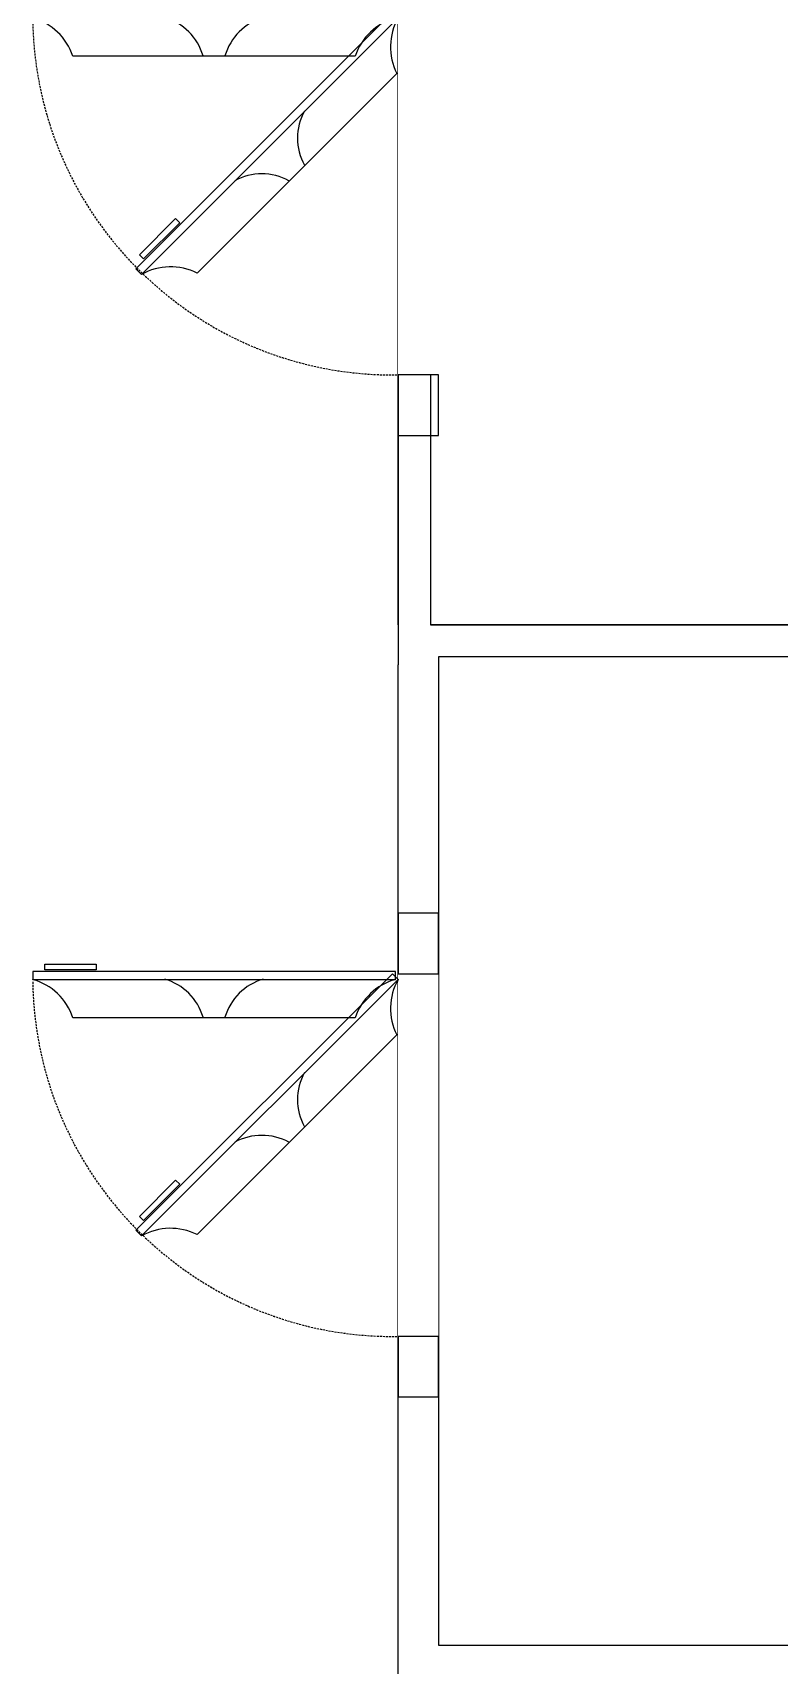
# Model space of a CAD drawing. Header units: millimetres. Extents: x -29311 to -3405, y 28913 to 42880.
# Drawn here: x -6200.8 to -6015.5, y 40024.5 to 40429.7 of the extents above; entities that cross this region are included whole.
import ezdxf

# ---------------------------------------------------------------- set-up
doc = ezdxf.new("R2010")
doc.units = ezdxf.units.MM
doc.set_wipeout_variables(frame=1)
doc.linetypes.add('DASHED', pattern=[0.75, 0.5, -0.25])
for name, color, linetype in [('Duvar-200 cm', 7, 'Continuous'), ('Kıtc-002 Çizgi', 7, 'Continuous'), ('Kıtc-034 Soğuk Oda', 1, 'Continuous')]:
    doc.layers.add(name, color=color, linetype=linetype)
doc.layers.add('s-depo', color=140, linetype='Continuous', lineweight=25)

# ---------------------------------------------------------------- blocks, each defined once
blk = doc.blocks.new('A$C60E3056A')
at = {"layer": 'Kıtc-034 Soğuk Oda', "color": 3}
blk.add_line((13.32, 80.05), (13.32, 9.95), dxfattribs=at)
for points in [[(1.83, 0), (3.83, 0), (3.83, 90), (1.83, 90)], [(1.44, 3.03), (0, 3.03), (0, 15.75), (1.44, 15.75)]]:
    blk.add_lwpolyline(points, close=True, dxfattribs=at)
for centre, radius, start, end in [((17.93, 93.95), 14.65, 195.6381, 251.6489), ((17.17, 61.16), 14, 196.3254, 253.6365), ((17.17, 28.84), 14, 106.3635, 163.6746), ((17.93, -3.95), 14.65, 108.3511, 164.3619)]:
    blk.add_arc(centre, radius, start, end, dxfattribs=at)
blk = doc.blocks.new('A$C4A7C2E03')
at = {"layer": 'Kıtc-034 Soğuk Oda', "color": 254}
blk.add_line((80.05, 0), (9.95, 0), dxfattribs=at)
for points in [[(3.03, 11.89), (3.03, 13.32), (15.75, 13.32), (15.75, 11.89)], [(0, 11.49), (0, 9.49), (90, 9.49), (90, 11.49)]]:
    blk.add_lwpolyline(points, close=True, dxfattribs=at)
for centre, radius, start, end in [((-3.95, -4.61), 14.65, 18.3511, 74.3619), ((28.84, -3.84), 14, 16.3635, 73.6746), ((61.16, -3.84), 14, 106.3254, 163.6365), ((93.95, -4.61), 14.65, 105.6381, 161.6489)]:
    blk.add_arc(centre, radius, start, end, dxfattribs=at)
blk = doc.blocks.new('A$C65962AFD')
at = {"color": 3}
blk.add_wipeout([(90.69, 105), (90.69, 15), (100.69, 15), (100.69, 105)], dxfattribs=at).dxf.layer = 'Kıtc-034 Soğuk Oda'
at = {"layer": 'Kıtc-002 Çizgi', "color": 254, "linetype": 'DASHED'}
blk.add_arc((89.46, 104.46), 89.47, 180.9342, 270.7837, dxfattribs=at)
at = {"layer": 'Kıtc-034 Soğuk Oda'}
for points in [[(100.69, 105), (100.69, 120), (90.69, 120), (90.69, 105)], [(100.69, 0), (100.69, 15), (90.69, 15), (90.69, 0)]]:
    blk.add_lwpolyline(points, close=True, dxfattribs=at)
at = {"layer": 'Kıtc-002 Çizgi'}
blk.add_blockref('A$C4A7C2E03', (0, 94.09), dxfattribs=at)
at = {"layer": 'Kıtc-002 Çizgi', "rotation": 315}
blk.add_blockref('A$C60E3056A', (24.34, 42.65), dxfattribs=at)

msp = doc.modelspace()

# ---------------------------------------------------------------- linework, layer by layer
at = {"layer": 'Duvar-200 cm'}
msp.add_line((-6110.14, 40420.76), (-6102.14, 40420.76), dxfattribs=at)
at = {"layer": 's-depo', "linetype": 'Continuous'}
for p, q in [((-6110.14, 40282.77), (-6110.14, 40457.26)), ((-6110.14, 40420.76), (-6110.14, 40272.77)), ((-6102.14, 40420.76), (-6102.14, 40282.77)), ((-5970.14, 40282.77), (-6102.14, 40282.77))]:
    msp.add_line(p, q, dxfattribs=at)
for points in [[(-6102.14, 40282.77), (-6102.14, 40282.77), (-5970.14, 40282.77)], [(-6110.14, 40019.51), (-6110.14, 40272.77)]]:
    msp.add_lwpolyline(points, dxfattribs=at)
msp.add_lwpolyline([(-6100.14, 40029.51), (-5730.14, 40029.51), (-5730.14, 40274.77), (-6100.14, 40274.77)], close=True, dxfattribs=at)

# ---------------------------------------------------------------- next in the draw order: block references
at = {"layer": 'Kıtc-034 Soğuk Oda', "rotation": 0.0001398208479348}
msp.add_blockref('A$C65962AFD', (-6200.83, 40091.14), dxfattribs=at)
at = {"layer": 's-depo', "linetype": 'Continuous', "rotation": 0.0001398208479348}
msp.add_blockref('A$C65962AFD', (-6200.83, 40329.76), dxfattribs=at)

doc.saveas('drawing.dxf')
